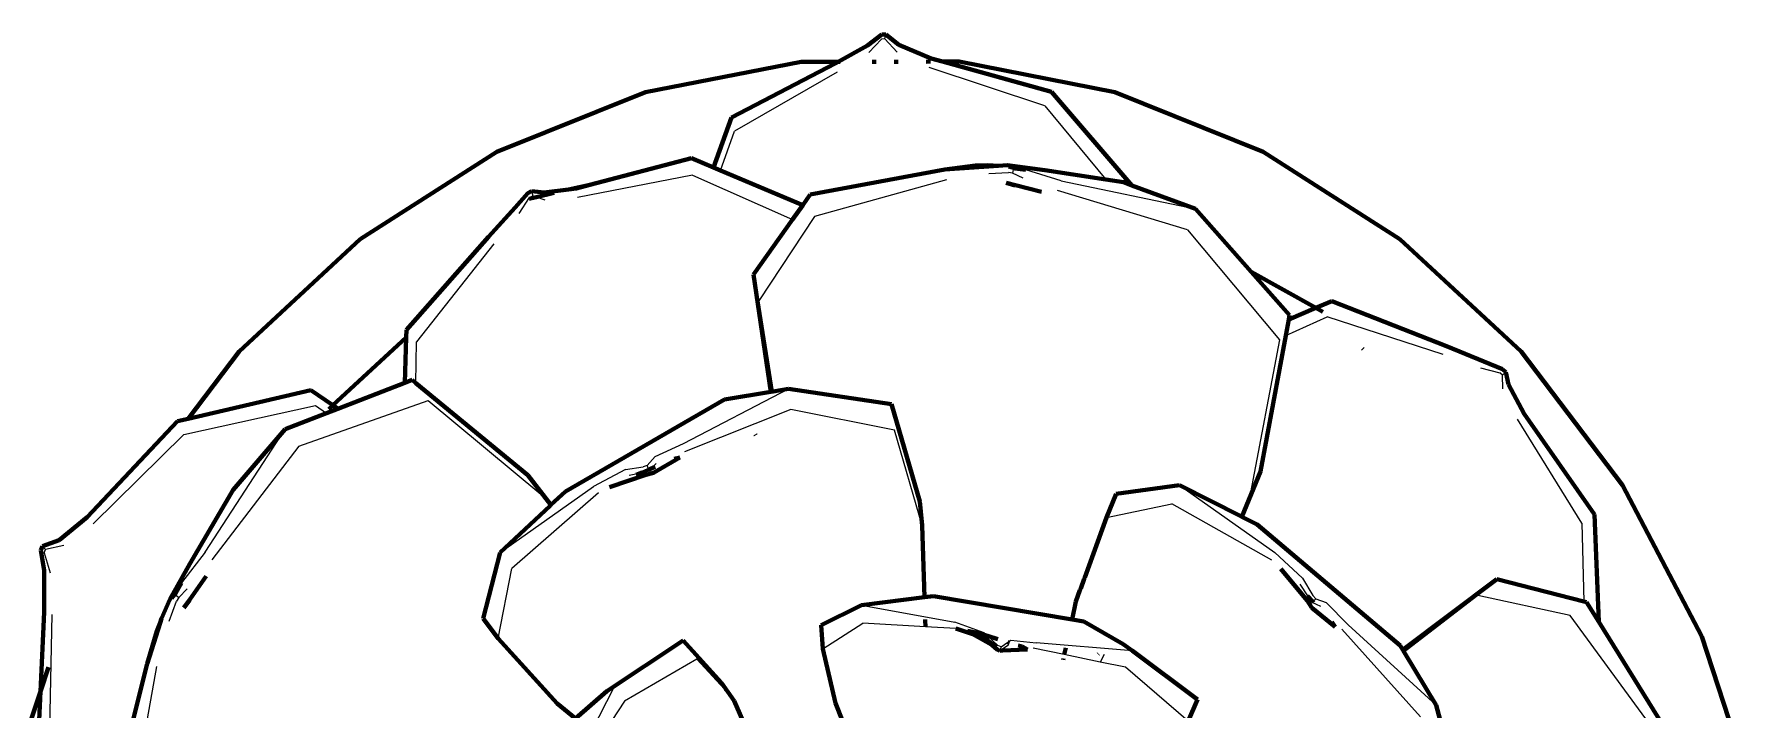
# Model space of a CAD drawing. Header units: millimetres. Extents: x 4307 to 31003, y 2809 to 20009.
# Drawn here: x 14650.6 to 14799.3, y 12924.7 to 12983.1 of the extents above; entities that cross this region are included whole.
import ezdxf

# ---------------------------------------------------------------- set-up
doc = ezdxf.new("R2010")
doc.units = ezdxf.units.MM
doc.layers.add('ProfileEdges', color=7, linetype='Continuous')

msp = doc.modelspace()

# ---------------------------------------------------------------- linework, layer by layer
for p, q in [((14722.69, 12981.5), (14723.79, 12982.65)), ((14724.07, 12982.67), (14723.79, 12982.65)), ((14724.07, 12982.67), (14724.16, 12983.07)), ((14725.14, 12981.53), (14724.07, 12982.67)), ((14719.97, 12979.8), (14711.08, 12974.71)), ((14737.9, 12976.88), (14727.9, 12980.21)), ((14737.9, 12976.88), (14743.19, 12970.51)), ((14709.88, 12971.31), (14711.08, 12974.71)), ((14707.45, 12970.9), (14697.52, 12968.96)), ((14707.45, 12970.9), (14716.11, 12967.06)), ((14729.42, 12970.48), (14717.99, 12967.33)), ((14733.08, 12971.03), (14734.76, 12971.12)), ((14733.92, 12971.71), (14734.81, 12971.65)), ((14735.11, 12971.06), (14734.76, 12971.12)), ((14735.21, 12971.52), (14735.11, 12971.06)), ((14736.03, 12970.64), (14735.11, 12971.06)), ((14735.23, 12971.58), (14735.21, 12971.52)), ((14739.31, 12970.41), (14736.26, 12971.36)), ((14739.31, 12970.41), (14750.93, 12967.99)), ((14692.46, 12967.59), (14693.37, 12968.96)), ((14693.37, 12968.96), (14693.64, 12969.1)), ((14693.54, 12969.51), (14693.64, 12969.1)), ((14693.95, 12968.98), (14693.64, 12969.1)), ((14694.73, 12968.74), (14693.98, 12968.99)), ((14750.24, 12966.18), (14739.01, 12969.56)), ((14717.99, 12967.33), (14713.2, 12960.04)), ((14750.24, 12966.18), (14758.19, 12956.64)), ((14690.28, 12964.96), (14683.59, 12956.48)), ((14713.2, 12960.04), (14714.43, 12952.19)), ((14758.73, 12957.03), (14762.32, 12958.64)), ((14772.34, 12955.39), (14762.32, 12958.64)), ((14683.54, 12952.91), (14683.59, 12956.48)), ((14758.19, 12956.64), (14755.69, 12943.45)), ((14775.58, 12954.23), (14777.23, 12953.79)), ((14777.47, 12953.59), (14777.23, 12953.79)), ((14777.76, 12953.86), (14777.47, 12953.59)), ((14777.5, 12952.42), (14777.47, 12953.59)), ((14673.44, 12947.47), (14684.61, 12951.41)), ((14684.61, 12951.41), (14694.36, 12943.32)), ((14706.68, 12947.69), (14715.74, 12952.41)), ((14663.48, 12948.48), (14674.87, 12950.97)), ((14674.87, 12950.97), (14675.82, 12950.31)), ((14715.97, 12950.63), (14706.77, 12946.98)), ((14724.93, 12948.83), (14715.97, 12950.63)), ((14784.33, 12940.81), (14778.76, 12949.79)), ((14663.48, 12948.48), (14655.64, 12940.75)), ((14665.34, 12938.3), (14672.25, 12948.93)), ((14727.3, 12940.59), (14724.93, 12948.83)), ((14673.44, 12947.47), (14665.92, 12937.64)), ((14703.54, 12945.79), (14704.23, 12946.57)), ((14704.23, 12946.57), (14706.68, 12947.69)), ((14701.66, 12945.43), (14698.89, 12943.97)), ((14701.66, 12945.43), (14703.2, 12945.66)), ((14701.99, 12944.95), (14703.1, 12945.19)), ((14703.1, 12945.19), (14703.37, 12945.25)), ((14703.54, 12945.79), (14703.2, 12945.66)), ((14703.37, 12945.25), (14703.65, 12945.35)), ((14703.54, 12945.79), (14703.63, 12945.42)), ((14703.63, 12945.42), (14703.65, 12945.35)), ((14703.82, 12945.5), (14703.65, 12945.35)), ((14704.32, 12945.97), (14703.82, 12945.5)), ((14690.82, 12938.26), (14698.89, 12943.97)), ((14749.56, 12944.09), (14757.78, 12938.27)), ((14699.34, 12943.43), (14691.85, 12936.89)), ((14695.14, 12942.3), (14694.36, 12943.32)), ((14743.25, 12941.28), (14748.88, 12942.47)), ((14743.7, 12942.31), (14744.09, 12943.34)), ((14757.52, 12937.6), (14748.88, 12942.47)), ((14754.84, 12941.41), (14755.69, 12943.45)), ((14784.33, 12940.81), (14784.51, 12934.03)), ((14651.52, 12938.53), (14651.27, 12938.81)), ((14651.4, 12938.24), (14651.52, 12938.53)), ((14651.4, 12938.24), (14651.93, 12936.49)), ((14653.11, 12938.87), (14651.52, 12938.53)), ((14665.34, 12938.3), (14663.28, 12935.64)), ((14760.19, 12936.05), (14757.78, 12938.27)), ((14690.66, 12930.82), (14691.85, 12936.89)), ((14662.66, 12934.7), (14662.7, 12934.66)), ((14662.7, 12934.66), (14663.04, 12934.36)), ((14663.78, 12935.11), (14663.04, 12934.36)), ((14759.94, 12935.51), (14760.61, 12934.5)), ((14760.19, 12936.05), (14761.09, 12934.54)), ((14661.56, 12932.54), (14662.43, 12934.31)), ((14662.21, 12932.31), (14662.84, 12934.04)), ((14663.04, 12934.36), (14662.84, 12934.04)), ((14722.06, 12933.71), (14730.14, 12932.25)), ((14760.61, 12934.5), (14760.82, 12934.2)), ((14761.02, 12933.95), (14760.82, 12934.2)), ((14761.02, 12933.95), (14761.08, 12934.01)), ((14761.77, 12933.6), (14761.02, 12933.95)), ((14761.08, 12934.01), (14761.33, 12934.25)), ((14761.33, 12934.25), (14761.09, 12934.54)), ((14761.33, 12934.25), (14762.22, 12933.95)), ((14762.22, 12933.95), (14764.14, 12932.01)), ((14775.33, 12934.54), (14768.97, 12929.64)), ((14783.32, 12932.82), (14775.33, 12934.54)), ((14652.07, 12932.9), (14651.85, 12921.62)), ((14718.71, 12929.93), (14722.18, 12932.14)), ((14727.61, 12931.84), (14722.18, 12932.14)), ((14730.21, 12931.7), (14727.61, 12931.84)), ((14732.68, 12931.3), (14730.14, 12932.25)), ((14764.14, 12932.01), (14771.73, 12925.05)), ((14790.73, 12922.69), (14783.32, 12932.82)), ((14706.65, 12930.65), (14700.68, 12926.63)), ((14732.68, 12931.3), (14732.97, 12931.04)), ((14732.97, 12931.04), (14733.84, 12930.23)), ((14734.13, 12930.11), (14733.84, 12930.23)), ((14734.76, 12930.24), (14734.02, 12929.75)), ((14734.13, 12930.11), (14734.72, 12930.51)), ((14734.72, 12930.51), (14734.96, 12930.67)), ((14734.96, 12930.67), (14737.15, 12930.46)), ((14745.5, 12929.76), (14737.15, 12930.46)), ((14770.38, 12924.06), (14763.59, 12931.62)), ((14707.84, 12929.05), (14701.57, 12925.4)), ((14710.21, 12926.44), (14707.84, 12929.05)), ((14734.13, 12930.11), (14734.02, 12929.75)), ((14739.59, 12929.43), (14736.91, 12929.98)), ((14742.69, 12928.79), (14739.59, 12929.43)), ((14743.03, 12929.43), (14742.69, 12928.79)), ((14744.88, 12928.34), (14742.69, 12928.79)), ((14661.11, 12928.41), (14658.86, 12915.62)), ((14750.31, 12923.68), (14744.88, 12928.34)), ((14700.68, 12926.63), (14696.49, 12918.45)), ((14710.26, 12926.33), (14710.21, 12926.44)), ((14711.05, 12925.44), (14710.26, 12926.33)), ((14701.57, 12925.4), (14699.46, 12922.14))]:
    msp.add_line(p, q)
at = {"layer": 'ProfileEdges', "lineweight": 211}
for p, q in [((14722.59, 12982.12), (14723.82, 12983.05)), ((14724.16, 12983.07), (14723.82, 12983.05)), ((14724.16, 12983.07), (14725.3, 12982.16)), ((14722.59, 12982.12), (14720.04, 12980.7)), ((14728.09, 12980.98), (14725.3, 12982.16)), ((14729.07, 12980.71), (14728.09, 12980.98)), ((14716.84, 12980.7), (14703.39, 12978.08)), ((14710.82, 12975.89), (14719.79, 12980.56)), ((14720.04, 12980.7), (14716.84, 12980.7)), ((14720.04, 12980.7), (14719.79, 12980.56)), ((14720.22, 12980.7), (14720.04, 12980.7)), ((14723.33, 12980.7), (14723, 12980.7)), ((14725.23, 12980.7), (14724.9, 12980.7)), ((14728.02, 12980.71), (14727.65, 12980.7)), ((14730.5, 12980.71), (14729.07, 12980.71)), ((14738.5, 12978.09), (14729.07, 12980.71)), ((14743.95, 12978.07), (14730.5, 12980.71)), ((14703.39, 12978.08), (14690.55, 12972.91)), ((14738.5, 12978.09), (14745.44, 12970.01)), ((14743.95, 12978.07), (14756.78, 12972.92)), ((14709.27, 12971.57), (14710.82, 12975.89)), ((14678.72, 12965.36), (14690.55, 12972.91)), ((14707.37, 12972.37), (14698.59, 12970.06)), ((14709.27, 12971.57), (14707.37, 12972.37)), ((14756.78, 12972.92), (14768.61, 12965.35)), ((14709.88, 12971.31), (14709.27, 12971.57)), ((14716.99, 12968.31), (14709.88, 12971.31)), ((14717.64, 12969.23), (14729.26, 12971.38)), ((14729.26, 12971.38), (14732.64, 12971.73)), ((14731.93, 12971.72), (14729.26, 12971.38)), ((14733.92, 12971.71), (14729.26, 12971.38)), ((14731.93, 12971.72), (14732.64, 12971.73)), ((14732.64, 12971.73), (14732.99, 12971.77)), ((14732.99, 12971.77), (14733.92, 12971.71)), ((14734.66, 12971.76), (14733.92, 12971.71)), ((14734.66, 12971.76), (14737.9, 12971.33)), ((14735.23, 12971.58), (14734.81, 12971.65)), ((14735.21, 12971.52), (14734.81, 12971.65)), ((14735.34, 12971.48), (14735.21, 12971.52)), ((14735.23, 12971.58), (14736.26, 12971.36)), ((14735.34, 12971.48), (14736.26, 12971.36)), ((14737.9, 12971.33), (14743.19, 12970.51)), ((14743.19, 12970.51), (14744.72, 12970.28)), ((14692.12, 12968.1), (14693.22, 12969.35)), ((14693.22, 12969.35), (14693.54, 12969.51)), ((14693.35, 12968.84), (14693.95, 12968.98)), ((14693.54, 12969.51), (14694.63, 12969.39)), ((14693.98, 12968.99), (14693.95, 12968.98)), ((14695.51, 12969.38), (14693.98, 12968.99)), ((14696.74, 12969.66), (14694.63, 12969.39)), ((14696.74, 12969.66), (14698.59, 12970.06)), ((14697.41, 12969.75), (14696.74, 12969.66)), ((14698.59, 12970.06), (14697.41, 12969.75)), ((14716.99, 12968.31), (14717.64, 12969.23)), ((14734.57, 12970.23), (14735.34, 12970.04)), ((14734.57, 12970.23), (14735.35, 12970)), ((14735.38, 12970.03), (14735.35, 12970)), ((14737.63, 12969.45), (14735.38, 12970.03)), ((14744.72, 12970.28), (14745.44, 12970.01)), ((14745.44, 12970.01), (14750.93, 12967.99)), ((14692.12, 12968.1), (14689.82, 12965.56)), ((14716.11, 12967.06), (14716.99, 12968.31)), ((14755.76, 12962.52), (14750.93, 12967.99)), ((14712.74, 12962.31), (14716.11, 12967.06)), ((14678.72, 12965.36), (14668.26, 12955.64)), ((14682.72, 12957.51), (14689.82, 12965.56)), ((14768.61, 12965.35), (14779.08, 12955.65)), ((14714.24, 12952.16), (14712.74, 12962.31)), ((14759.06, 12958.78), (14755.76, 12962.52)), ((14755.76, 12962.52), (14761.35, 12959.41)), ((14761.35, 12959.41), (14762.73, 12959.99)), ((14762.73, 12959.99), (14772.64, 12956.11)), ((14758.99, 12958.42), (14761.35, 12959.41)), ((14758.99, 12958.42), (14759.06, 12958.78)), ((14761.35, 12959.41), (14761.95, 12959.08)), ((14682.7, 12956.86), (14682.72, 12957.51)), ((14756.54, 12945.27), (14758.73, 12957.03)), ((14758.73, 12957.03), (14758.99, 12958.42)), ((14663.85, 12949.83), (14668.26, 12955.64)), ((14682.7, 12956.86), (14676.37, 12950.99)), ((14682.58, 12952.94), (14682.7, 12956.86)), ((14765.37, 12955.91), (14765.43, 12955.85)), ((14777.48, 12954.12), (14772.64, 12956.11)), ((14779.08, 12955.65), (14787.85, 12944.07)), ((14777.48, 12954.12), (14777.76, 12953.86)), ((14682.58, 12952.94), (14676.8, 12950.69)), ((14683.22, 12953.19), (14682.58, 12952.94)), ((14683.54, 12952.91), (14683.22, 12953.19)), ((14693.23, 12944.95), (14683.54, 12952.91)), ((14777.76, 12953.86), (14777.98, 12952.8)), ((14779.35, 12950.24), (14777.98, 12952.8)), ((14663.85, 12949.83), (14674.47, 12952.29)), ((14676.37, 12950.99), (14674.47, 12952.29)), ((14696.48, 12943.55), (14710.23, 12951.5)), ((14710.23, 12951.5), (14714.24, 12952.16)), ((14714.24, 12952.16), (14714.43, 12952.19)), ((14714.43, 12952.19), (14715.74, 12952.41)), ((14715.74, 12952.41), (14724.65, 12951.08)), ((14727.11, 12942.66), (14724.65, 12951.08)), ((14662.93, 12949.61), (14655.14, 12941.33)), ((14662.93, 12949.61), (14663.85, 12949.83)), ((14675.82, 12950.31), (14672.25, 12948.93)), ((14676.8, 12950.69), (14675.82, 12950.31)), ((14676.37, 12950.99), (14676.01, 12950.65)), ((14676.8, 12950.69), (14676.37, 12950.99)), ((14785.43, 12941.55), (14779.35, 12950.24)), ((14667.74, 12943.67), (14672.25, 12948.93)), ((14712.88, 12948.46), (14712.9, 12948.41)), ((14712.91, 12948.47), (14712.93, 12948.42)), ((14703.1, 12945.19), (14702.58, 12944.97)), ((14703.63, 12945.42), (14703.1, 12945.19)), ((14703.41, 12944.99), (14704.08, 12945.16)), ((14703.82, 12945.5), (14703.63, 12945.42)), ((14704.24, 12945.68), (14703.82, 12945.5)), ((14704.08, 12945.16), (14706.35, 12946.49)), ((14705.86, 12946.36), (14706.35, 12946.49)), ((14754.95, 12941.36), (14756.54, 12945.27)), ((14664, 12937.27), (14667.74, 12943.67)), ((14695.22, 12942.38), (14693.23, 12944.95)), ((14703.41, 12944.99), (14700.28, 12943.92)), ((14744.09, 12943.34), (14749.56, 12944.09)), ((14749.56, 12944.09), (14754.84, 12941.41)), ((14794.69, 12930.99), (14787.85, 12944.07)), ((14690.82, 12938.26), (14695.14, 12942.3)), ((14695.14, 12942.3), (14695.22, 12942.38)), ((14695.22, 12942.38), (14696.48, 12943.55)), ((14727.3, 12940.59), (14727.11, 12942.66)), ((14744.09, 12943.34), (14743.25, 12941.28)), ((14655.14, 12941.33), (14652.7, 12939.33)), ((14741.36, 12936.1), (14743.25, 12941.28)), ((14754.84, 12941.41), (14754.95, 12941.36)), ((14754.95, 12941.36), (14756.26, 12940.69)), ((14756.26, 12940.69), (14768.63, 12930.22)), ((14785.79, 12932.26), (14785.43, 12941.55)), ((14651.27, 12938.81), (14652.7, 12939.33)), ((14727.51, 12934.39), (14727.3, 12940.59)), ((14651.27, 12938.81), (14651.12, 12938.47)), ((14651.41, 12936.69), (14651.12, 12938.47)), ((14689.36, 12932.54), (14690.82, 12938.26)), ((14651.41, 12936.69), (14651.4, 12933.1)), ((14664, 12937.27), (14662.27, 12934.2)), ((14665.43, 12936.21), (14664, 12934.2)), ((14760.58, 12934.1), (14758.31, 12936.86)), ((14662.66, 12934.7), (14662.43, 12934.31)), ((14662.7, 12934.66), (14662.43, 12934.31)), ((14662.66, 12934.7), (14663.28, 12935.64)), ((14662.79, 12934.77), (14662.7, 12934.66)), ((14662.79, 12934.77), (14663.28, 12935.64)), ((14740.95, 12935), (14740.6, 12934.03)), ((14741.01, 12935.15), (14740.95, 12935)), ((14741.31, 12935.97), (14741.01, 12935.15)), ((14741.31, 12935.97), (14741.36, 12936.1)), ((14768.86, 12929.83), (14776.99, 12935.96)), ((14776.99, 12935.96), (14784.51, 12934.03)), ((14662.27, 12934.2), (14661.56, 12932.54)), ((14663.49, 12933.47), (14663.97, 12934.15)), ((14663.97, 12934.15), (14664, 12934.2)), ((14663.97, 12934.15), (14664.01, 12934.16)), ((14664, 12934.2), (14664.01, 12934.16)), ((14718.57, 12931.99), (14722.06, 12933.71)), ((14722.06, 12933.71), (14727.51, 12934.39)), ((14727.51, 12934.39), (14728.3, 12934.49)), ((14728.3, 12934.49), (14740.26, 12932.46)), ((14740.6, 12934.03), (14740.26, 12932.46)), ((14760.58, 12934.1), (14761, 12933.49)), ((14761.08, 12934.01), (14760.61, 12934.5)), ((14761, 12933.49), (14763.01, 12931.84)), ((14761.14, 12933.95), (14761.08, 12934.01)), ((14784.51, 12934.03), (14784.73, 12933.97)), ((14784.73, 12933.97), (14785.79, 12932.26)), ((14651.09, 12926.24), (14651.4, 12933.1)), ((14660.31, 12928.62), (14661.44, 12932.17)), ((14661.44, 12932.17), (14661.15, 12931.45)), ((14661.44, 12932.17), (14661.56, 12932.54)), ((14689.36, 12932.54), (14690.66, 12930.82)), ((14718.57, 12931.99), (14718.71, 12929.93)), ((14727.58, 12932.42), (14727.58, 12932.47)), ((14727.61, 12931.84), (14727.58, 12932.42)), ((14731.68, 12931.19), (14730.21, 12931.7)), ((14740.26, 12932.46), (14741.29, 12932.29)), ((14744.67, 12930.34), (14741.29, 12932.29)), ((14763.01, 12931.84), (14762.71, 12932.26)), ((14785.79, 12932.26), (14791.4, 12923.23)), ((14661.15, 12931.45), (14660.31, 12928.62)), ((14690.66, 12930.82), (14695.77, 12925.2)), ((14706.65, 12930.65), (14700.06, 12926.28)), ((14709.96, 12926.99), (14706.65, 12930.65)), ((14731.94, 12931.35), (14731.24, 12931.49)), ((14733.33, 12930.27), (14731.68, 12931.19)), ((14732.7, 12930.84), (14731.68, 12931.19)), ((14732.97, 12931.04), (14731.94, 12931.35)), ((14732.7, 12930.84), (14733.7, 12930.06)), ((14733.33, 12930.27), (14732.7, 12930.84)), ((14733.85, 12930.77), (14732.97, 12931.04)), ((14733.7, 12930.06), (14733.33, 12930.27)), ((14733.78, 12929.86), (14733.33, 12930.27)), ((14734.86, 12930.46), (14734.72, 12930.51)), ((14735.94, 12930.13), (14735.62, 12930.23)), ((14745.5, 12929.76), (14744.67, 12930.34)), ((14768.63, 12930.22), (14768.86, 12929.83)), ((14799.35, 12916.79), (14794.69, 12930.99)), ((14718.71, 12929.93), (14719.82, 12925.22)), ((14734.02, 12929.75), (14733.78, 12929.86)), ((14734.02, 12929.75), (14734.24, 12929.79)), ((14736.4, 12929.88), (14734.24, 12929.79)), ((14735.94, 12930.13), (14736.4, 12929.88)), ((14739.52, 12929.1), (14739.49, 12928.98)), ((14739.72, 12930.01), (14739.59, 12929.43)), ((14742.51, 12929.47), (14742.54, 12929.51)), ((14745.5, 12929.76), (14751.11, 12925.54)), ((14768.86, 12929.83), (14768.97, 12929.64)), ((14768.97, 12929.64), (14771.73, 12925.05)), ((14651.09, 12926.24), (14651.79, 12928.34)), ((14657.16, 12916.07), (14660.31, 12928.62)), ((14647.98, 12916.79), (14651.09, 12926.24)), ((14650.9, 12921.9), (14651.09, 12926.24)), ((14700.06, 12926.28), (14697.34, 12923.9)), ((14709.96, 12926.99), (14711.05, 12925.44)), ((14695.77, 12925.2), (14697.34, 12923.9)), ((14713.22, 12920.52), (14711.05, 12925.44)), ((14721.87, 12920.07), (14719.82, 12925.22)), ((14751.11, 12925.54), (14750.31, 12923.68)), ((14771.73, 12925.05), (14774.25, 12915.75))]:
    msp.add_line(p, q, dxfattribs=at)

doc.saveas('drawing.dxf')
